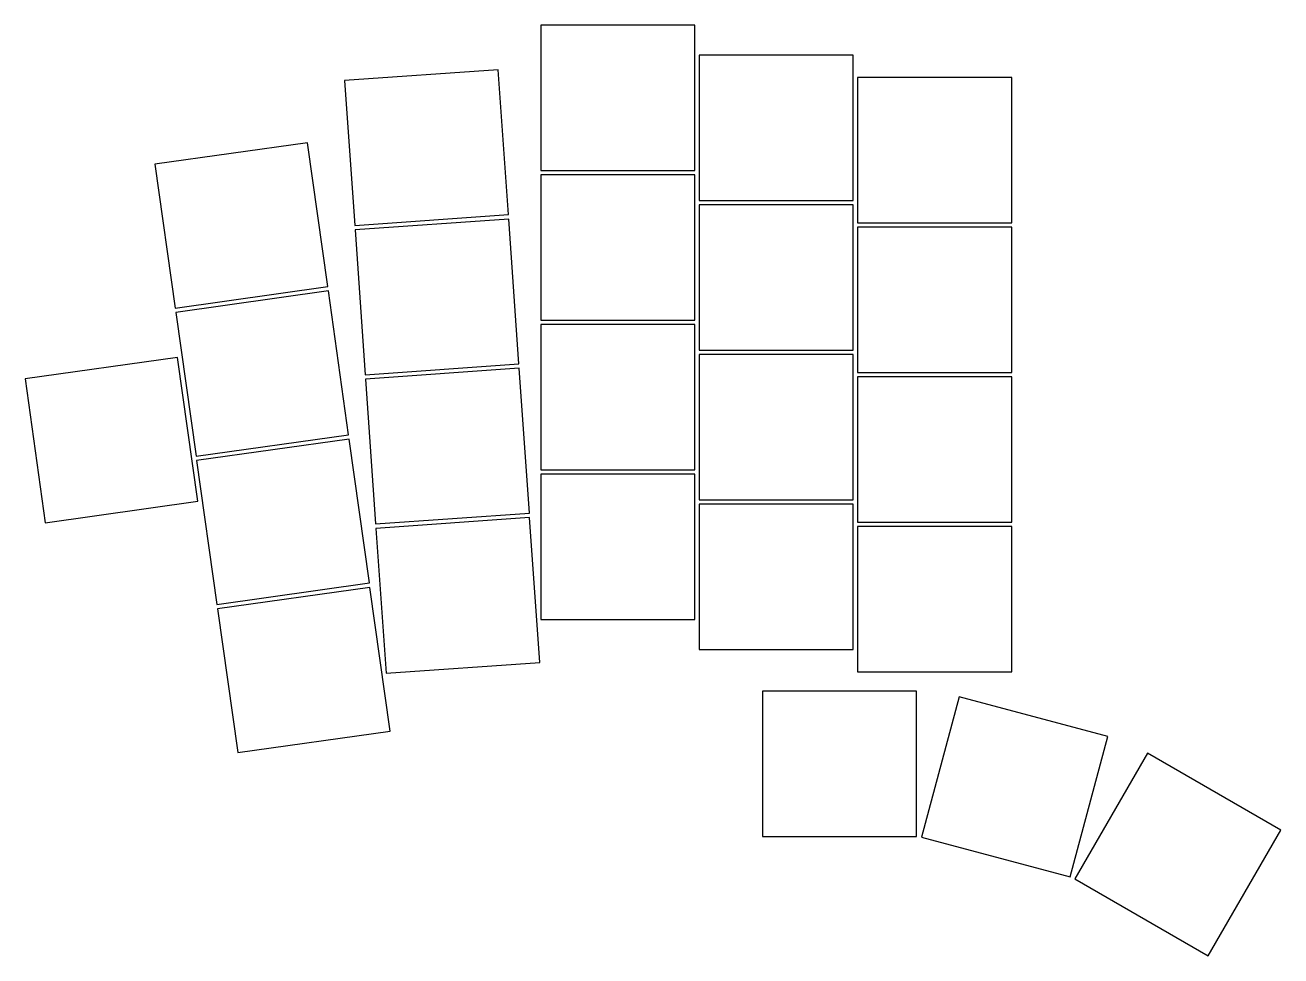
# Model space of a CAD drawing. Header units: millimetres. Extents: x 35 to 178, y -125 to -19.
import ezdxf

# ---------------------------------------------------------------- set-up
doc = ezdxf.new("R2010")
doc.units = ezdxf.units.MM

msp = doc.modelspace()

# ---------------------------------------------------------------- linework, layer by layer
at = {"linetype": 'CONTINUOUS'}
for p, q in [((111.52, -19.2), (94.02, -19.2)), ((94.02, -19.2), (94.02, -35.7)), ((111.52, -35.7), (111.52, -19.2)), ((129.52, -22.6), (112.02, -22.6)), ((112.02, -22.6), (112.02, -39.1)), ((129.52, -39.1), (129.52, -22.6)), ((89.2, -24.26), (71.75, -25.48)), ((71.75, -25.48), (72.9, -41.94)), ((90.35, -40.72), (89.2, -24.26)), ((147.52, -25.15), (130.02, -25.15)), ((130.02, -25.15), (130.02, -41.65)), ((147.52, -41.65), (147.52, -25.15)), ((67.53, -32.55), (50.2, -34.99)), ((69.83, -48.89), (67.53, -32.55)), ((50.2, -34.99), (52.5, -51.33)), ((94.02, -35.7), (111.52, -35.7)), ((111.52, -36.2), (94.02, -36.2)), ((94.02, -36.2), (94.02, -52.7)), ((111.52, -52.7), (111.52, -36.2)), ((112.02, -39.1), (129.52, -39.1)), ((129.52, -39.6), (112.02, -39.6)), ((112.02, -39.6), (112.02, -56.1)), ((129.52, -56.1), (129.52, -39.6)), ((72.9, -41.94), (90.35, -40.72)), ((90.39, -41.22), (72.93, -42.44)), ((91.54, -57.68), (90.39, -41.22)), ((72.93, -42.44), (74.08, -58.9)), ((130.02, -41.65), (147.52, -41.65)), ((147.52, -42.15), (130.02, -42.15)), ((130.02, -42.15), (130.02, -58.65)), ((147.52, -58.65), (147.52, -42.15)), ((52.5, -51.33), (69.83, -48.89)), ((69.9, -49.39), (52.57, -51.82)), ((72.2, -65.73), (69.9, -49.39)), ((52.57, -51.82), (54.87, -68.16)), ((94.02, -52.7), (111.52, -52.7)), ((111.52, -53.2), (94.02, -53.2)), ((94.02, -53.2), (94.02, -69.7)), ((111.52, -69.7), (111.52, -53.2)), ((52.78, -56.94), (35.46, -59.38)), ((55.08, -73.28), (52.78, -56.94)), ((112.02, -56.1), (129.52, -56.1)), ((129.52, -56.6), (112.02, -56.6)), ((112.02, -56.6), (112.02, -73.1)), ((129.52, -73.1), (129.52, -56.6)), ((74.08, -58.9), (91.54, -57.68)), ((91.57, -58.18), (74.12, -59.4)), ((92.73, -74.64), (91.57, -58.18)), ((35.46, -59.38), (37.75, -75.72)), ((74.12, -59.4), (75.27, -75.86)), ((130.02, -58.65), (147.52, -58.65)), ((147.52, -59.15), (130.02, -59.15)), ((130.02, -59.15), (130.02, -75.65)), ((147.52, -75.65), (147.52, -59.15)), ((54.87, -68.16), (72.2, -65.73)), ((72.27, -66.22), (54.94, -68.66)), ((74.56, -82.56), (72.27, -66.22)), ((54.94, -68.66), (57.23, -85)), ((94.02, -69.7), (111.52, -69.7)), ((111.52, -70.2), (94.02, -70.2)), ((94.02, -70.2), (94.02, -86.7)), ((111.52, -86.7), (111.52, -70.2)), ((37.75, -75.72), (55.08, -73.28)), ((112.02, -73.1), (129.52, -73.1)), ((129.52, -73.6), (112.02, -73.6)), ((112.02, -73.6), (112.02, -90.1)), ((129.52, -90.1), (129.52, -73.6)), ((75.27, -75.86), (92.73, -74.64)), ((92.76, -75.14), (75.3, -76.36)), ((93.91, -91.6), (92.76, -75.14)), ((75.3, -76.36), (76.45, -92.82)), ((130.02, -75.65), (147.52, -75.65)), ((147.52, -76.15), (130.02, -76.15)), ((130.02, -76.15), (130.02, -92.65)), ((147.52, -92.65), (147.52, -76.15)), ((57.23, -85), (74.56, -82.56)), ((74.63, -83.06), (57.3, -85.49)), ((76.93, -99.4), (74.63, -83.06)), ((57.3, -85.49), (59.6, -101.83)), ((94.02, -86.7), (111.52, -86.7)), ((112.02, -90.1), (129.52, -90.1)), ((76.45, -92.82), (93.91, -91.6)), ((130.02, -92.65), (147.52, -92.65)), ((136.72, -94.85), (119.22, -94.85)), ((119.22, -94.85), (119.22, -111.35)), ((136.72, -111.35), (136.72, -94.85)), ((141.54, -95.48), (137.27, -111.42)), ((158.45, -100.01), (141.54, -95.48)), ((59.6, -101.83), (76.93, -99.4)), ((154.18, -115.95), (158.45, -100.01)), ((162.94, -101.88), (154.69, -116.16)), ((178.1, -110.63), (162.94, -101.88)), ((169.85, -124.91), (178.1, -110.63)), ((119.22, -111.35), (136.72, -111.35)), ((137.27, -111.42), (154.18, -115.95)), ((154.69, -116.16), (169.85, -124.91))]:
    msp.add_line(p, q, dxfattribs=at)

doc.saveas('drawing.dxf')
